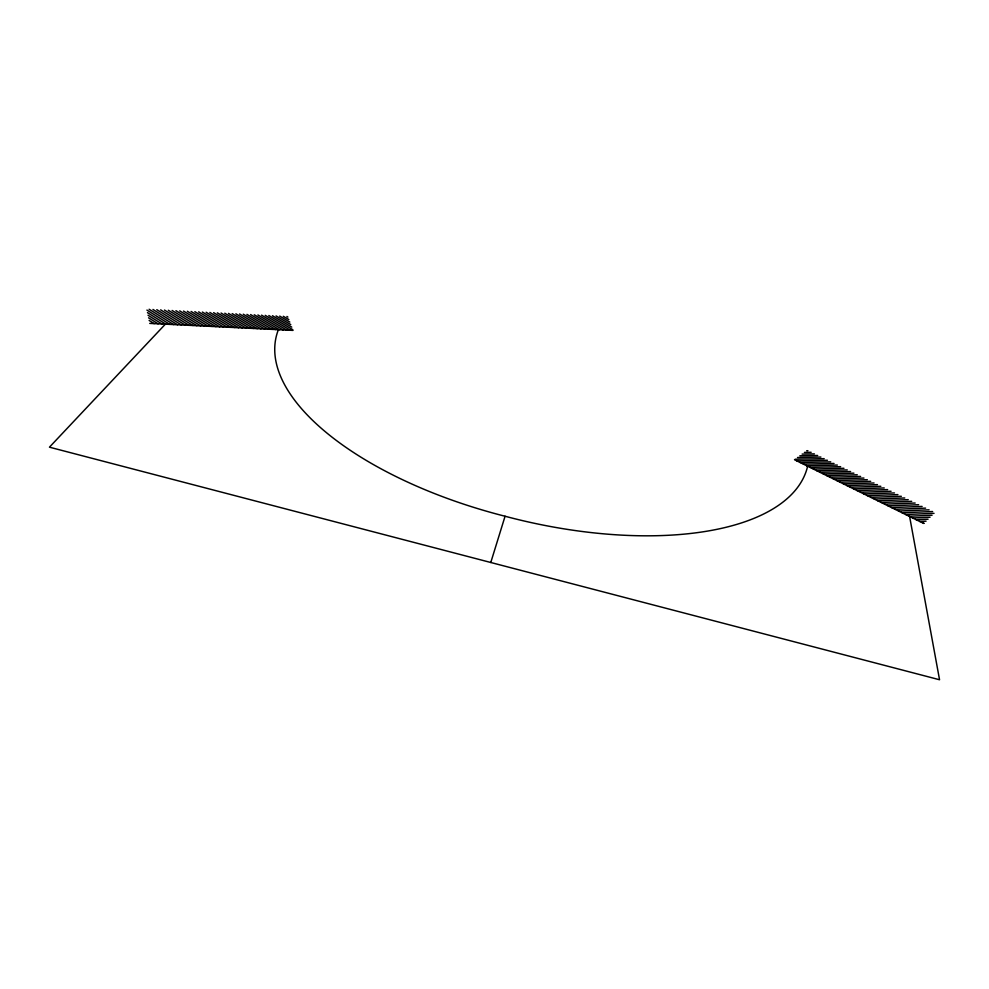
<?xml version="1.0" encoding="UTF-8"?>
<svg xmlns="http://www.w3.org/2000/svg" width="989" height="989" viewBox="0 0 989 989"><rect width="100%" height="100%" fill="white"/><g stroke="black" fill="none" stroke-linecap="round" stroke-linejoin="round"><path stroke-width="1.48" d="M490.779 562.494L505.07 516.246A270.788 120.621 13.9 0 0 807.63 466.215M165.361 324.169L49.45 447.176L939.55 679.752L909.608 516.481M916.197 519.72L928.078 519.213M919.745 521.475L926.063 521.191M923.293 523.23L924.035 523.193M909.126 516.233L932.058 515.281M912.649 517.976L930.068 517.247M898.568 511.041L929.091 509.829M902.079 512.759L932.602 511.536M905.603 514.503L934.036 513.34M891.571 507.592L922.107 506.417M895.07 509.31L925.605 508.123M881.137 502.449L911.697 501.336M884.611 504.155L915.159 503.03M888.085 505.874L918.633 504.724M874.227 499.037L904.787 497.974M877.676 500.743L908.236 499.655M863.904 493.944L894.476 492.942M867.341 495.637L897.901 494.611M870.777 497.331L901.338 496.293M857.067 490.581L887.64 489.604M860.479 492.262L891.064 491.273M846.856 485.55L877.453 484.635M850.256 487.218L880.84 486.291M853.655 488.9L884.24 487.948M836.719 480.543L867.328 479.702M840.094 482.212L870.691 481.334M843.469 483.881L874.066 482.991M830.006 477.23L860.603 476.426M833.356 478.886L863.966 478.058M819.968 472.297L850.589 471.53M823.305 473.941L853.927 473.162M826.656 475.585L857.265 474.782M810.003 467.377L840.638 466.672M813.329 469.009L843.951 468.292M816.642 470.653L847.264 469.911M800.113 462.506L830.748 461.851M803.402 464.125L834.036 463.458M806.703 465.745L837.337 465.065M797.505 457.511L820.919 457.054M795.168 459.23L824.183 458.649M796.825 460.886L827.459 460.256M802.128 454.099L814.404 453.877M799.829 455.805L817.656 455.472M806.69 450.737L807.914 450.712M804.416 452.418L811.153 452.294M149.747 323.403L293.016 330.4M794.501 459.737L923.763 523.453M286.884 316.468L287.886 317.061M283.287 316.282L288.85 319.546M279.689 316.084L289.814 322.055M276.067 315.899L290.778 324.577M272.457 315.714L291.755 327.112M268.823 315.516L292.732 329.658M265.2 315.33L290.42 330.277M261.553 315.145L286.761 330.103M257.906 314.947L283.089 329.918M254.26 314.762L279.417 329.745M250.6 314.564L275.746 329.56M246.929 314.378L272.062 329.386M243.257 314.181L268.365 329.201M239.573 313.983L264.656 329.016M235.889 313.797L260.96 328.843M232.192 313.6L257.239 328.657M228.496 313.402L253.518 328.472M224.787 313.216L249.784 328.299M221.066 313.019L246.051 328.113M217.345 312.821L242.305 327.928M213.624 312.623L238.559 327.742M209.878 312.437L234.801 327.557M206.132 312.24L231.043 327.371M202.386 312.042L227.26 327.186M198.628 311.844L223.489 327.013M194.858 311.646L219.694 326.827M191.087 311.448L215.899 326.642M187.317 311.251L212.103 326.457M183.521 311.053L208.296 326.271M179.726 310.855L204.476 326.073M175.931 310.657L200.656 325.888M172.123 310.459L196.823 325.702M168.303 310.249L192.979 325.517M164.483 310.052L189.134 325.332M160.651 309.854L185.289 325.146M156.806 309.656L181.42 324.948M152.961 309.446L177.55 324.763M149.116 309.248L173.681 324.577M146.916 310.089L169.799 324.38M147.46 312.648L165.905 324.194M148.004 315.231L162.011 324.009M148.56 317.815L158.104 323.811M149.116 320.436L154.185 323.626M505.07 516.246A270.763 120.596 13.7 0 1 278.379 329.696"/></g></svg>
